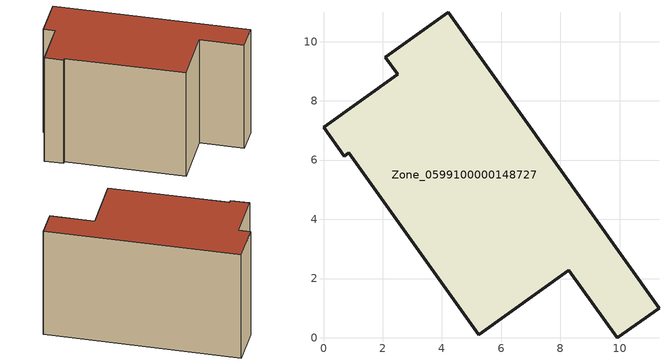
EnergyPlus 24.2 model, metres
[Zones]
Zone_0599100000148727
 floor ground (C_G): 11.33,1 9.92,0 8.29,2.28 5.25,0.11 0.85,6.24 0.7,6.13 0,7.11 2.5,8.9 2.08,9.48 4.21,10.99 z0
 wall outside (C_F): 2.5,8.9 0,7.11 0.7,6.13 0.85,6.24 5.25,0.11 8.29,2.28 9.92,0 11.33,1 4.21,10.99 2.08,9.48 2.5,8.9 z0:7.49
 roof outside (C_R): 11.33,1 4.21,10.99 2.08,9.48 2.5,8.9 0,7.11 0.7,6.13 0.85,6.24 5.25,0.11 8.29,2.28 9.92,0 z7.49
[BUILDING]
Pand.0599100000148727: North Axis=0; Terrain=City; Loads Convergence Tolerance Value=0.04; Temperature Convergence Tolerance Value=0.4; Solar Distribution=FullExterior; Maximum Number of Warmup Days=25; Minimum Number of Warmup Days=1
[Site:Location]
Rotterdam.The.Hague.AP_ZH_NLD Design_Conditions: Latitude=51.96; Longitude=4.45; Time Zone=1; Elevation=-4.5
[SITE:GROUNDTEMPERATURE:BUILDINGSURFACE]
18, 18, 18, 18, 18, 18, 18, 18, 18, 18, 18, 18
[MATERIAL] Thermal Absorptance=0.9; Solar Absorptance=0.7; Visible Absorptance=0.7
Name | Roughness | Thickness | Conductivity | Density | Specific Heat
G.TI.1975-1991 | MediumSmooth | 0.15 | 0.288461 | 540 | 1210
F.TI.1975-1991 | Rough | 0.3 | 0.230769 | 1920 | 840
R.TI.1975-1991 | MediumRough | 0.2 | 0.153846 | 1500 | 1000
[CONSTRUCTION]
C_G: G.TI.1975-1991
C_F: F.TI.1975-1991
C_R: R.TI.1975-1991
[ZONE]
Zone_0599100000148727: Type=1; Multiplier=1; Ceiling Height=Autocalculate; Volume=Autocalculate; Floor Area=autocalculate; Part of Total Floor Area=Yes
[ZONEINFILTRATION:DESIGNFLOWRATE]
Infil_Zone_0599100000148727: Zone or ZoneList or Space or SpaceList=Zone_0599100000148727; Schedule=AlwaysOn; Design Flow Rate Calculation Method=Flow/Area; Flow Rate per Floor Area=0.003; Constant Term Coefficient=1; Temperature Term Coefficient=0; Velocity Term Coefficient=0; Velocity Squared Term Coefficient=0
[HVACTEMPLATE:ZONE:IDEALLOADSAIRSYSTEM]
Zone_0599100000148727: Maximum Heating Supply Air Temperature=50; Minimum Cooling Supply Air Temperature=13; Maximum Heating Supply Air Humidity Ratio=0.0156; Minimum Cooling Supply Air Humidity Ratio=0.0077; Heating Limit=NoLimit; Cooling Limit=NoLimit; Dehumidification Control Type=ConstantSensibleHeatRatio; Cooling Sensible Heat Ratio=0.7; Dehumidification Setpoint=60; Humidification Control Type=None; Humidification Setpoint=30; Outdoor Air Method=None; Outdoor Air Flow Rate per Person=0.00944; Outdoor Air Flow Rate per Zone Floor Area=0; Outdoor Air Flow Rate per Zone=0; Demand Controlled Ventilation Type=None; Outdoor Air Economizer Type=NoEconomizer; Heat Recovery Type=None; Sensible Heat Recovery Effectiveness=0.7; Latent Heat Recovery Effectiveness=0.65
[ZONECONTROL:THERMOSTAT]
ThermostatControl_Zone_0599100000148727: Zone or ZoneList=Zone_0599100000148727; Control Type Schedule=DualSetpointControlType; Control 1=Thermostat_Zone_0599100000148727; Temperature Difference Between Cutout And Setpoint=0
[THERMOSTATSETPOINT:DUALSETPOINT]
Thermostat_Zone_0599100000148727: Heating Setpoint Temperature Schedule=HeatingSetpoint_Zone_0599100000148727; Cooling Setpoint Temperature Schedule=CoolingSetpoint_Zone_0599100000148727
[SCHEDULE:COMPACT]
HeatingSetpoint_Zone_0599100000148727: Through: 12/31, For: AllDays, Until: 24:00, 21
CoolingSetpoint_Zone_0599100000148727: Through: 12/31, For: AllDays, Until: 24:00, 24
DualSetpointControlType: Through: 12/31, For: AllDays, Until: 24:00, 4
AlwaysOn: Through: 12/31, For: AllDays, Until: 24:00, 1
